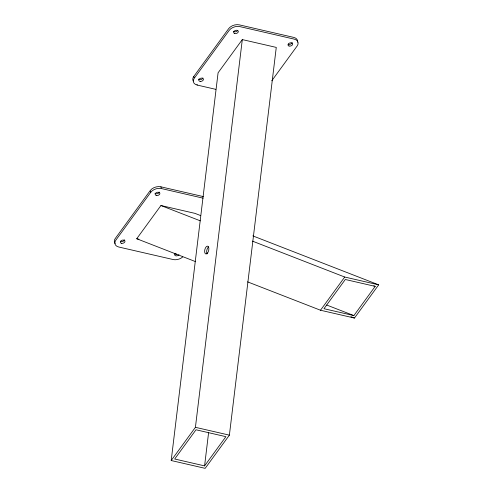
<?xml version="1.0" encoding="UTF-8"?>
<svg xmlns="http://www.w3.org/2000/svg" width="493" height="493" viewBox="0 0 493 493"><rect width="100%" height="100%" fill="white"/><g stroke="black" fill="none" stroke-linecap="round" stroke-linejoin="round"><path stroke-width="0.74" d="M171.2 460.524L218.085 72.791L242.303 39.588L276.271 47.408L229.387 435.146L205.162 468.35L171.2 460.524L195.419 427.32L242.303 39.588M204.583 465.891L225.893 436.669L196.004 429.779L174.688 459.001L204.583 465.891L208.638 432.306M193.207 81.012A8.011 5.263 -16.6 0 1 193.792 76.458L228.678 28.625A8.011 5.263 -16.6 0 1 239.351 24.878L293.692 37.394A8.011 5.263 -16.6 0 1 297.562 42.207M203.104 198.161L161.414 188.554A8.011 5.263 -16.6 0 0 150.741 192.307L115.855 240.134A8.011 5.263 -16.6 0 0 118.77 247.018L173.117 259.534A8.011 5.263 -16.6 0 0 182.663 257.007M195.351 261.549L136.715 238.735L160.934 205.526L194.901 213.352L200.62 215.577M271.754 80.797L297.125 46.009A8.011 5.263 -16.6 0 0 294.21 39.126L239.869 26.61A8.011 5.263 -16.6 0 0 229.196 30.363L194.31 78.19A8.011 5.263 -16.6 0 0 197.225 85.073L215.835 89.356M320.499 310.233L344.718 277.029L378.686 284.849L354.461 318.059L320.499 310.233L247.554 281.854M375.191 286.371L345.303 279.488L323.987 308.71L353.882 315.594L375.191 286.371L373.762 285.817M115.165 243.56A8.011 5.263 -16.6 0 1 115.337 238.402L150.223 190.569A8.011 5.263 -16.6 0 1 160.897 186.822L203.326 196.596M136.715 238.735L138.927 239.247M195.419 427.32L229.387 435.146M252.823 235.888L378.686 284.849M160.934 205.526L200.269 220.827M252.471 241.139L344.718 277.029M326.705 305.025L353.882 315.594M350.887 316.666L354.461 318.059M197.052 84.494L197.225 85.073M193.792 76.458L194.137 77.611M160.897 186.822L161.242 187.975M150.396 191.148L150.741 192.307M179.027 254.69A2.403 1.578 -16.6 0 1 175.563 255.738A2.403 1.578 -16.6 0 1 175.342 253.34M124.452 239.814A2.403 1.578 -16.6 0 1 122.967 241.342A2.403 1.578 -16.6 0 1 120.612 241.447M176.617 254.074A2.403 1.578 -16.6 0 1 174.386 253.562M159.319 192.073A2.403 1.578 -16.6 0 1 157.384 193.675A2.403 1.578 -16.6 0 1 154.962 193.25M202.888 77.956A2.403 1.578 -16.6 0 1 200.947 79.558A2.403 1.578 -16.6 0 1 198.531 79.139M292.139 42.558A2.403 1.578 -16.6 0 1 290.654 44.087A2.403 1.578 -16.6 0 1 288.3 44.191M237.688 30.363A2.403 1.578 -16.6 0 1 235.636 31.78A2.403 1.578 -16.6 0 1 233.386 31.269M207.134 253.833A4.006 1.972 -77 0 1 206.844 250.191A4.006 1.972 -77 0 1 208.638 246.907M121.34 243.259A2.403 1.578 -16.6 0 0 124.988 241.428A2.403 1.578 -16.6 0 0 121.611 240.418A2.403 1.578 -16.6 0 0 121.34 243.259M156.694 195.518A2.403 1.578 -16.6 0 0 159.855 193.244A2.403 1.578 -16.6 0 0 156.059 192.855A2.403 1.578 -16.6 0 0 156.694 195.518M200.257 81.4A2.403 1.578 -16.6 0 0 203.418 79.126A2.403 1.578 -16.6 0 0 199.628 78.738A2.403 1.578 -16.6 0 0 200.257 81.4M234.686 33.481A2.403 1.578 -16.6 0 0 238.335 31.651A2.403 1.578 -16.6 0 0 234.958 30.64A2.403 1.578 -16.6 0 0 234.686 33.481M289.027 46.003A2.403 1.578 -16.6 0 0 292.676 44.167A2.403 1.578 -16.6 0 0 289.299 43.162A2.403 1.578 -16.6 0 0 289.027 46.003M207.565 253.008A4.006 1.972 -77 0 0 208.04 246.34A4.006 1.972 -77 0 0 204.65 250.82A4.006 1.972 -77 0 0 207.565 253.008"/></g></svg>
